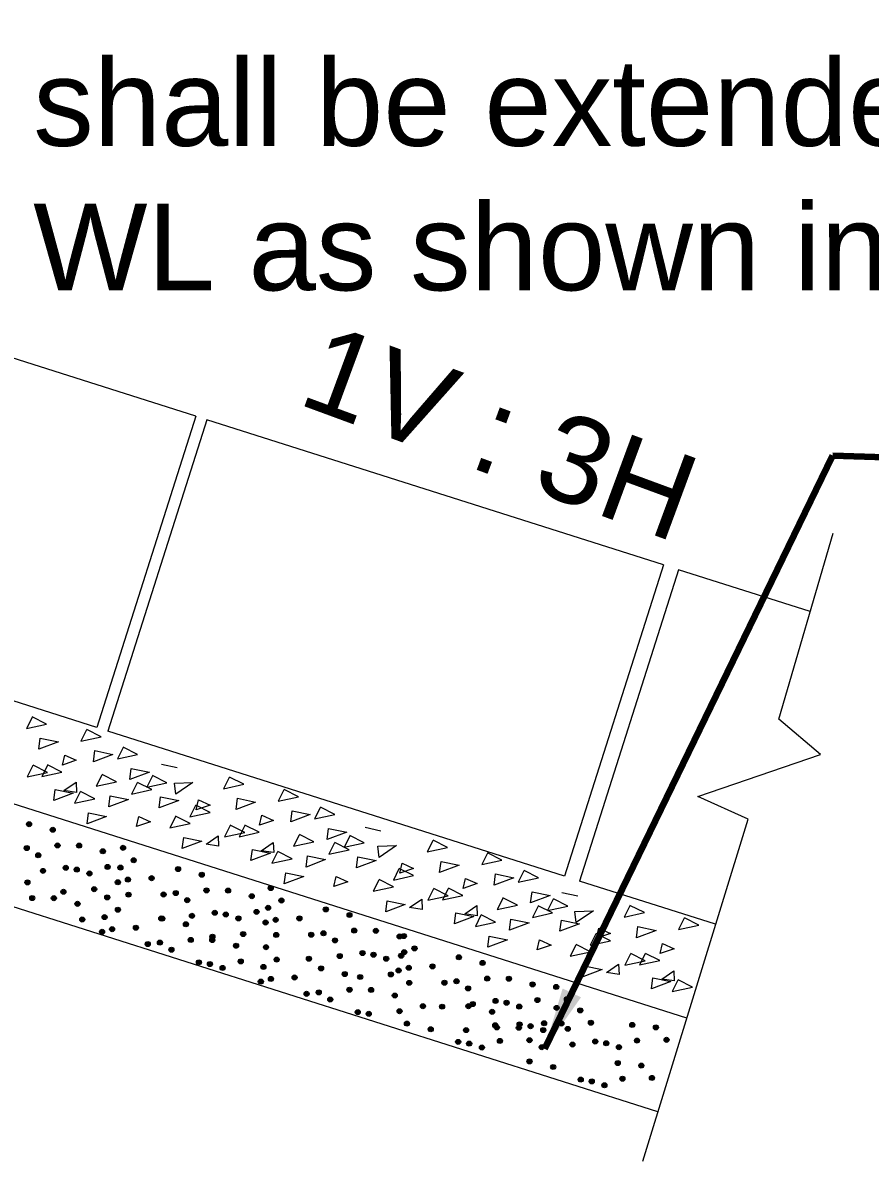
# Model space of a CAD drawing. Header units: inches. Extents: x 15 to 141071, y -30183 to 14738.
# Drawn here: x 73493.4 to 73502.96, y -30116.54 to -30103.7 of the extents above; entities that cross this region are included whole.
import ezdxf

# ---------------------------------------------------------------- set-up
doc = ezdxf.new("R2010")
doc.units = ezdxf.units.IN
doc.header["$MEASUREMENT"] = 0
doc.layers.add('LINE', color=7, linetype='Continuous')
doc.styles.get("Standard").update_dxf_attribs({"font": 'arial.ttf'})
doc.dimstyles.get("Standard").update_dxf_attribs({"dimtxt": 0.18, "dimasz": 0.18, "dimexe": 0.18, "dimexo": 0.0625, "dimgap": 0.09, "dimtad": 0, "dimtih": 1, "dimtoh": 1, "dimdec": 4, "dimzin": 0, "dimdsep": 46, "dimtxsty": 'Standard', "dimcen": 0.09, "dimadec": 0, "dimazin": 0, "dimtfac": 1, "dimtdec": 4, "dimtofl": 0, "dimtmove": 0, "dimatfit": 3, "dimfxl": 1, "dimtolj": 1, "dimtzin": 0, "dimarcsym": 0})

msp = doc.modelspace()

# ---------------------------------------------------------------- hatches: boundary and pattern name
at = {"layer": 'LINE', "lineweight": 20, "ltscale": 0.5}
for points in [[(73493.501, -30112.746816, -1), (73493.447401, -30112.727668, -1)], [(73493.768041, -30112.810611, -1), (73493.714442, -30112.791463, -1)], [(73493.474497, -30113.017095, -1), (73493.420897, -30112.997947, -1)], [(73493.821489, -30112.987195, -1), (73493.76789, -30112.968047, -1)], [(73494.065229, -30112.988984, -1), (73494.01163, -30112.969836, -1)], [(73494.561524, -30113.002219, -1), (73494.504757, -30113.006344, -1)], [(73493.604608, -30113.09732, -1), (73493.551009, -30113.078172, -1)], [(73494.33227, -30113.052779, -1), (73494.278671, -30113.033631, -1)], [(73493.658056, -30113.273904, -1), (73493.604457, -30113.254756, -1)], [(73493.914659, -30113.239689, -1), (73493.861059, -30113.220541, -1)], [(73494.038726, -30113.259264, -1), (73493.985127, -30113.240116, -1)], [(73494.385718, -30113.229363, -1), (73494.332119, -30113.210215, -1)], [(73494.531783, -30113.225004, -1), (73494.475016, -30113.229129, -1)], [(73494.681724, -30113.142185, -1), (73494.624957, -30113.14631, -1)], [(73495.180549, -30113.253813, -1), (73495.12695, -30113.234665, -1)], [(73493.482896, -30113.403447, -1), (73493.429297, -30113.384298, -1)], [(73494.1817, -30113.303484, -1), (73494.1281, -30113.284336, -1)], [(73494.503145, -30113.390691, -1), (73494.446378, -30113.394816, -1)], [(73494.616833, -30113.360675, -1), (73494.560065, -30113.3648, -1)], [(73494.884478, -30113.344658, -1), (73494.827711, -30113.348783, -1)], [(73495.44759, -30113.317608, -1), (73495.393991, -30113.29846, -1)], [(73493.888155, -30113.509969, -1), (73493.834556, -30113.490821, -1)], [(73494.235148, -30113.480068, -1), (73494.181548, -30113.46092, -1)], [(73495.154046, -30113.524093, -1), (73495.100446, -30113.504944, -1)], [(73495.501038, -30113.494192, -1), (73495.447439, -30113.475044, -1)], [(73495.744778, -30113.495982, -1), (73495.691179, -30113.476834, -1)], [(73496.227113, -30113.45628, -1), (73496.170346, -30113.460405, -1)], [(73493.536344, -30113.58003, -1), (73493.482745, -30113.560882, -1)], [(73493.780084, -30113.58182, -1), (73493.726485, -30113.562672, -1)], [(73494.047125, -30113.645615, -1), (73493.993526, -30113.626467, -1)], [(73494.383504, -30113.561134, -1), (73494.326737, -30113.565259, -1)], [(73494.623345, -30113.530657, -1), (73494.566578, -30113.534782, -1)], [(73495.017116, -30113.540523, -1), (73494.963517, -30113.521375, -1)], [(73495.284157, -30113.604318, -1), (73495.230558, -30113.585169, -1)], [(73496.011819, -30113.559777, -1), (73495.95822, -30113.540629, -1)], [(73496.347313, -30113.596246, -1), (73496.290546, -30113.600371, -1)], [(73494.503704, -30113.7011, -1), (73494.446937, -30113.705225, -1)], [(73495.337605, -30113.780902, -1), (73495.284006, -30113.761753, -1)], [(73495.594208, -30113.746687, -1), (73495.540608, -30113.727539, -1)], [(73495.718275, -30113.766261, -1), (73495.664675, -30113.747113, -1)], [(73496.065267, -30113.736361, -1), (73496.011668, -30113.717212, -1)], [(73496.197372, -30113.679065, -1), (73496.140605, -30113.683191, -1)], [(73496.846138, -30113.707875, -1), (73496.792539, -30113.688726, -1)], [(73497.113179, -30113.77167, -1), (73497.05958, -30113.752521, -1)], [(73494.100573, -30113.822199, -1), (73494.046974, -30113.803051, -1)], [(73494.353763, -30113.783919, -1), (73494.296995, -30113.788044, -1)], [(73494.706458, -30113.903573, -1), (73494.649691, -30113.907698, -1)], [(73494.990612, -30113.810802, -1), (73494.937013, -30113.791654, -1)], [(73495.002529, -30113.812728, -1), (73494.94893, -30113.79358, -1)], [(73495.26957, -30113.876523, -1), (73495.215971, -30113.857375, -1)], [(73495.861249, -30113.810482, -1), (73495.807649, -30113.791333, -1)], [(73496.168734, -30113.844752, -1), (73496.111967, -30113.848878, -1)], [(73496.282422, -30113.814736, -1), (73496.225654, -30113.818861, -1)], [(73496.550067, -30113.798719, -1), (73496.4933, -30113.802845, -1)], [(73494.325125, -30113.949606, -1), (73494.268357, -30113.953731, -1)], [(73494.438813, -30113.91959, -1), (73494.382045, -30113.923715, -1)], [(73495.567704, -30114.016966, -1), (73495.514105, -30113.997818, -1)], [(73495.914697, -30113.987066, -1), (73495.861097, -30113.967917, -1)], [(73496.288934, -30113.984719, -1), (73496.232166, -30113.988844, -1)], [(73496.682705, -30113.994584, -1), (73496.629106, -30113.975436, -1)], [(73496.819635, -30113.978154, -1), (73496.766035, -30113.959006, -1)], [(73497.166627, -30113.948253, -1), (73497.113028, -30113.929105, -1)], [(73497.410367, -30113.950043, -1), (73497.356768, -30113.930895, -1)], [(73497.677408, -30114.013838, -1), (73497.623809, -30113.99469, -1)], [(73497.72702, -30113.997121, -1), (73497.670253, -30114.001247, -1)], [(73494.839096, -30114.099438, -1), (73494.785496, -30114.08029, -1)], [(73494.976025, -30114.083008, -1), (73494.922426, -30114.06386, -1)], [(73495.106137, -30114.163233, -1), (73495.052537, -30114.144085, -1)], [(73495.323018, -30114.053107, -1), (73495.269419, -30114.033959, -1)], [(73495.566758, -30114.054897, -1), (73495.513159, -30114.035749, -1)], [(73495.833799, -30114.118692, -1), (73495.7802, -30114.099544, -1)], [(73496.17346, -30114.12269, -1), (73496.116692, -30114.126816, -1)], [(73496.949746, -30114.058379, -1), (73496.896147, -30114.039231, -1)], [(73497.84722, -30114.137088, -1), (73497.790453, -30114.141213, -1)], [(73495.887247, -30114.295276, -1), (73495.833648, -30114.276128, -1)], [(73496.29366, -30114.262657, -1), (73496.236892, -30114.266782, -1)], [(73496.656201, -30114.264863, -1), (73496.602602, -30114.245715, -1)], [(73497.003194, -30114.234963, -1), (73496.949595, -30114.215815, -1)], [(73497.259796, -30114.200748, -1), (73497.206197, -30114.1816, -1)], [(73497.383864, -30114.220322, -1), (73497.330264, -30114.201174, -1)], [(73497.526838, -30114.264543, -1), (73497.473238, -30114.245395, -1)], [(73497.697279, -30114.219907, -1), (73497.640511, -30114.224032, -1)], [(73497.730856, -30114.190422, -1), (73497.677257, -30114.171274, -1)], [(73498.346045, -30114.248716, -1), (73498.292446, -30114.229568, -1)], [(73495.416187, -30114.305602, -1), (73495.362588, -30114.286454, -1)], [(73495.540255, -30114.325176, -1), (73495.486655, -30114.306028, -1)], [(73495.683228, -30114.369397, -1), (73495.629629, -30114.350249, -1)], [(73496.143718, -30114.345476, -1), (73496.086951, -30114.349601, -1)], [(73496.792485, -30114.374285, -1), (73496.738885, -30114.355137, -1)], [(73497.668641, -30114.385594, -1), (73497.611873, -30114.389719, -1)], [(73497.782329, -30114.355578, -1), (73497.725561, -30114.359703, -1)], [(73498.049974, -30114.339561, -1), (73497.993207, -30114.343686, -1)], [(73498.613086, -30114.312511, -1), (73498.559487, -30114.293363, -1)], [(73496.11508, -30114.511163, -1), (73496.058313, -30114.515288, -1)], [(73496.228768, -30114.481147, -1), (73496.172001, -30114.485272, -1)], [(73496.496413, -30114.46513, -1), (73496.439646, -30114.469255, -1)], [(73497.059526, -30114.43808, -1), (73497.005926, -30114.418932, -1)], [(73497.233293, -30114.471027, -1), (73497.179694, -30114.451879, -1)], [(73497.580286, -30114.441127, -1), (73497.526686, -30114.421979, -1)], [(73497.788841, -30114.52556, -1), (73497.732073, -30114.529685, -1)], [(73498.182612, -30114.535426, -1), (73498.129012, -30114.516277, -1)], [(73498.319541, -30114.518995, -1), (73498.265942, -30114.499847, -1)], [(73498.666534, -30114.489095, -1), (73498.612935, -30114.469947, -1)], [(73498.910274, -30114.490885, -1), (73498.856675, -30114.471737, -1)], [(73499.177315, -30114.55468, -1), (73499.123716, -30114.535532, -1)], [(73496.629051, -30114.660995, -1), (73496.575452, -30114.641847, -1)], [(73496.765981, -30114.644565, -1), (73496.712382, -30114.625416, -1)], [(73497.112974, -30114.614664, -1), (73497.059374, -30114.595516, -1)], [(73497.356714, -30114.616454, -1), (73497.303114, -30114.597306, -1)], [(73497.623755, -30114.680249, -1), (73497.570155, -30114.661101, -1)], [(73498.449653, -30114.599221, -1), (73498.396053, -30114.580072, -1)], [(73499.445005, -30114.571173, -1), (73499.388238, -30114.575298, -1)], [(73496.896092, -30114.72479, -1), (73496.842493, -30114.705641, -1)], [(73497.942369, -30114.788397, -1), (73497.885602, -30114.792522, -1)], [(73498.156108, -30114.805705, -1), (73498.102509, -30114.786557, -1)], [(73498.453683, -30114.799994, -1), (73498.400084, -30114.780846, -1)], [(73498.503101, -30114.775804, -1), (73498.449501, -30114.756656, -1)], [(73498.759703, -30114.74159, -1), (73498.706104, -30114.722441, -1)], [(73498.883771, -30114.761164, -1), (73498.830171, -30114.742016, -1)], [(73499.026744, -30114.805385, -1), (73498.973145, -30114.786236, -1)], [(73499.230763, -30114.731264, -1), (73499.177164, -30114.712115, -1)], [(73499.565205, -30114.711139, -1), (73499.508438, -30114.715264, -1)], [(73497.206143, -30114.867159, -1), (73497.152544, -30114.84801, -1)], [(73497.33021, -30114.886733, -1), (73497.276611, -30114.867585, -1)], [(73497.677203, -30114.856833, -1), (73497.623603, -30114.837684, -1)], [(73498.720724, -30114.863789, -1), (73498.667125, -30114.844641, -1)], [(73499.448387, -30114.819248, -1), (73499.394788, -30114.8001, -1)], [(73499.716077, -30114.835741, -1), (73499.65931, -30114.839866, -1)], [(73497.761225, -30114.996521, -1), (73497.707625, -30114.977372, -1)], [(73498.028266, -30115.060316, -1), (73497.974666, -30115.041167, -1)], [(73498.42718, -30115.070273, -1), (73498.373581, -30115.051125, -1)], [(73498.755928, -30115.015775, -1), (73498.702329, -30114.996627, -1)], [(73498.774172, -30115.040373, -1), (73498.720573, -30115.021225, -1)], [(73499.023618, -30115.032268, -1), (73498.966851, -30115.036393, -1)], [(73499.030775, -30115.006158, -1), (73498.977176, -30114.98701, -1)], [(73499.154842, -30115.025733, -1), (73499.101243, -30115.006584, -1)], [(73499.297816, -30115.069953, -1), (73499.244217, -30115.050805, -1)], [(73499.306002, -30114.992436, -1), (73499.252403, -30114.973288, -1)], [(73499.501835, -30114.995832, -1), (73499.448236, -30114.976684, -1)], [(73499.573043, -30115.056231, -1), (73499.519444, -30115.037083, -1)], [(73499.836277, -30114.975707, -1), (73499.77951, -30114.979832, -1)], [(73500.300706, -30115.01169, -1), (73500.247107, -30114.992542, -1)], [(73500.568396, -30115.028183, -1), (73500.511629, -30115.032308, -1)], [(73498.809376, -30115.192359, -1), (73498.755777, -30115.17321, -1)], [(73499.143818, -30115.172234, -1), (73499.087051, -30115.176359, -1)], [(73499.883094, -30115.1986, -1), (73499.829495, -30115.179452, -1)], [(73500.354154, -30115.188274, -1), (73500.300555, -30115.169126, -1)], [(73500.688596, -30115.168149, -1), (73500.631828, -30115.172275, -1)], [(73498.338316, -30115.202685, -1), (73498.284717, -30115.183536, -1)], [(73498.462383, -30115.222259, -1), (73498.408784, -30115.203111, -1)], [(73498.605357, -30115.26648, -1), (73498.551758, -30115.247331, -1)], [(73499.279499, -30115.262716, -1), (73499.225899, -30115.243567, -1)], [(73499.626491, -30115.232815, -1), (73499.572892, -30115.213667, -1)], [(73500.007161, -30115.218175, -1), (73499.953562, -30115.199027, -1)], [(73500.150135, -30115.262395, -1), (73500.096536, -30115.243247, -1)], [(73499.142126, -30115.422488, -1), (73499.088526, -30115.40334, -1)], [(73500.136829, -30115.441742, -1), (73500.08323, -30115.422594, -1)], [(73499.409167, -30115.486283, -1), (73499.355567, -30115.467135, -1)], [(73500.404519, -30115.458235, -1), (73500.347752, -30115.46236, -1)], [(73499.719217, -30115.628652, -1), (73499.665618, -30115.609504, -1)], [(73499.843285, -30115.648227, -1), (73499.789685, -30115.629078, -1)], [(73499.986258, -30115.692447, -1), (73499.932659, -30115.673299, -1)], [(73500.190277, -30115.618326, -1), (73500.136678, -30115.599178, -1)], [(73500.524719, -30115.598201, -1), (73500.467952, -30115.602326, -1)]]:
    msp.add_hatch(color=7, dxfattribs=at).paths.add_polyline_path(points)

# ---------------------------------------------------------------- linework, layer by layer
at = {"layer": 'LINE', "color": 7, "lineweight": 20, "ltscale": 0.5}
for p, q in [((73495.354165, -30108.136073), (73490.119135, -30106.470884)), ((73495.354165, -30108.136073), (73494.237105, -30111.647893)), ((73495.478656, -30108.175672), (73494.361596, -30111.687492)), ((73500.625771, -30109.812896), (73495.478656, -30108.175672)), ((73500.625771, -30109.812896), (73499.508711, -30113.324716)), ((73500.795086, -30109.866753), (73499.678026, -30113.378573)), ((73502.28038, -30110.339204), (73500.795086, -30109.866753)), ((73494.237105, -30111.647893), (73489.002075, -30109.982704)), ((73500.888827, -30114.924707), (73485.605679, -30110.063354)), ((73500.563597, -30115.982252), (73485.280449, -30111.120899)), ((73493.507512, -30111.533145), (73493.443833, -30111.65975)), ((73493.672049, -30111.609915), (73493.509916, -30111.528366)), ((73493.443833, -30111.65975), (73493.672049, -30111.609915)), ((73494.122581, -30111.673978), (73494.058902, -30111.800583)), ((73494.287118, -30111.750748), (73494.124985, -30111.669199)), ((73499.508711, -30113.324716), (73494.361596, -30111.687492)), ((73493.584429, -30111.893215), (73493.600473, -30111.76738)), ((73493.804731, -30111.810166), (73493.584429, -30111.893215)), ((73493.600473, -30111.76738), (73493.804731, -30111.810166)), ((73494.058902, -30111.800583), (73494.287118, -30111.750748)), ((73494.199498, -30112.034048), (73494.215542, -30111.908213)), ((73494.4198, -30111.950999), (73494.199498, -30112.034048)), ((73494.215542, -30111.908213), (73494.4198, -30111.950999)), ((73494.533466, -30111.874511), (73494.469787, -30112.001116)), ((73494.469787, -30112.001116), (73494.698003, -30111.951281)), ((73494.698003, -30111.951281), (73494.53587, -30111.869732)), ((73493.516307, -30112.07665), (73493.452628, -30112.203255)), ((73493.680844, -30112.15342), (73493.518711, -30112.071871)), ((73493.680855, -30112.074399), (73493.617175, -30112.201004)), ((73493.845392, -30112.15117), (73493.683258, -30112.06962)), ((73493.849754, -30112.070684), (73493.876013, -30111.95816)), ((73494.006454, -30112.016937), (73493.849754, -30112.070684)), ((73493.876013, -30111.95816), (73494.006454, -30112.016937)), ((73495.144304, -30112.103502), (73494.967362, -30112.063139)), ((73493.452628, -30112.203255), (73493.680844, -30112.15342)), ((73493.617175, -30112.201004), (73493.845392, -30112.15117)), ((73494.29602, -30112.183171), (73494.232341, -30112.309776)), ((73494.460557, -30112.259941), (73494.298424, -30112.178392)), ((73494.610383, -30112.234581), (73494.626427, -30112.108746)), ((73494.830685, -30112.151532), (73494.610383, -30112.234581)), ((73494.626427, -30112.108746), (73494.830685, -30112.151532)), ((73494.864514, -30112.194126), (73494.800834, -30112.320731)), ((73495.029051, -30112.270896), (73494.866917, -30112.189347)), ((73495.895821, -30112.287452), (73495.733687, -30112.205903)), ((73493.867382, -30112.35924), (73494.003868, -30112.265349)), ((73494.003868, -30112.265349), (73494.008822, -30112.380791)), ((73494.232341, -30112.309776), (73494.460557, -30112.259941)), ((73494.693954, -30112.271351), (73494.630275, -30112.397956)), ((73494.858491, -30112.348122), (73494.696358, -30112.266572)), ((73494.800834, -30112.320731), (73495.029051, -30112.270896)), ((73495.112506, -30112.273524), (73495.321067, -30112.266166)), ((73495.127053, -30112.39954), (73495.112506, -30112.273524)), ((73495.321067, -30112.266166), (73495.127053, -30112.39954)), ((73495.731284, -30112.210682), (73495.667605, -30112.337287)), ((73495.667605, -30112.337287), (73495.895821, -30112.287452)), ((73493.751535, -30112.470977), (73493.767579, -30112.345143)), ((73493.971837, -30112.387929), (73493.751535, -30112.470977)), ((73493.767579, -30112.345143), (73493.971837, -30112.387929)), ((73494.008822, -30112.380791), (73493.867382, -30112.35924)), ((73494.050689, -30112.373841), (73493.98701, -30112.500446)), ((73493.98701, -30112.500446), (73494.215227, -30112.450611)), ((73494.215227, -30112.450611), (73494.053093, -30112.369062)), ((73494.372937, -30112.543241), (73494.388981, -30112.417406)), ((73494.593239, -30112.460192), (73494.372937, -30112.543241)), ((73494.388981, -30112.417406), (73494.593239, -30112.460192)), ((73494.630275, -30112.397956), (73494.858491, -30112.348122)), ((73494.941431, -30112.554196), (73494.957475, -30112.428361)), ((73494.957475, -30112.428361), (73495.161733, -30112.471147)), ((73495.358355, -30112.576875), (73495.384614, -30112.464351)), ((73495.384614, -30112.464351), (73495.515056, -30112.523128)), ((73495.808201, -30112.570752), (73495.824245, -30112.444917)), ((73495.824245, -30112.444917), (73496.028503, -30112.487703)), ((73496.346353, -30112.351515), (73496.282674, -30112.47812)), ((73496.282674, -30112.47812), (73496.51089, -30112.428285)), ((73496.51089, -30112.428285), (73496.348756, -30112.346736)), ((73495.161733, -30112.471147), (73494.941431, -30112.554196)), ((73495.350151, -30112.527651), (73495.286472, -30112.654256)), ((73495.514688, -30112.604421), (73495.352555, -30112.522872)), ((73495.515056, -30112.523128), (73495.358355, -30112.576875)), ((73496.028503, -30112.487703), (73495.808201, -30112.570752)), ((73496.42327, -30112.711585), (73496.439314, -30112.58575)), ((73496.439314, -30112.58575), (73496.643572, -30112.628536)), ((73496.757238, -30112.552048), (73496.693559, -30112.678653)), ((73496.921775, -30112.628818), (73496.759642, -30112.547269)), ((73494.127607, -30112.733911), (73494.143651, -30112.608076)), ((73494.347909, -30112.650862), (73494.127607, -30112.733911)), ((73494.143651, -30112.608076), (73494.347909, -30112.650862)), ((73494.685433, -30112.764285), (73494.711692, -30112.651761)), ((73494.842134, -30112.710538), (73494.685433, -30112.764285)), ((73494.711692, -30112.651761), (73494.842134, -30112.710538)), ((73495.124007, -30112.653741), (73495.060328, -30112.780346)), ((73495.288545, -30112.730512), (73495.126411, -30112.648962)), ((73495.286472, -30112.654256), (73495.514688, -30112.604421)), ((73496.073526, -30112.748221), (73496.099785, -30112.635697)), ((73496.230226, -30112.694474), (73496.073526, -30112.748221)), ((73496.099785, -30112.635697), (73496.230226, -30112.694474)), ((73496.643572, -30112.628536), (73496.42327, -30112.711585)), ((73496.693559, -30112.678653), (73496.921775, -30112.628818)), ((73495.060328, -30112.780346), (73495.288545, -30112.730512)), ((73495.740079, -30112.754187), (73495.6764, -30112.880792)), ((73495.6764, -30112.880792), (73495.904616, -30112.830957)), ((73495.904616, -30112.830957), (73495.742482, -30112.749408)), ((73495.904626, -30112.751937), (73495.840947, -30112.878541)), ((73495.840947, -30112.878541), (73496.069164, -30112.828707)), ((73496.069164, -30112.828707), (73495.90703, -30112.747158)), ((73496.834155, -30112.912118), (73496.850199, -30112.786283)), ((73497.054457, -30112.829069), (73496.834155, -30112.912118)), ((73496.850199, -30112.786283), (73497.054457, -30112.829069)), ((73497.438397, -30112.817175), (73497.261455, -30112.776811)), ((73495.200925, -30113.013811), (73495.216968, -30112.887977)), ((73495.421227, -30112.930763), (73495.200925, -30113.013811)), ((73495.216968, -30112.887977), (73495.421227, -30112.930763)), ((73495.469752, -30112.964513), (73495.606237, -30112.870623)), ((73495.611192, -30112.986064), (73495.469752, -30112.964513)), ((73495.606237, -30112.870623), (73495.611192, -30112.986064)), ((73496.091154, -30113.036777), (73496.22764, -30112.942886)), ((73496.22764, -30112.942886), (73496.232594, -30113.058328)), ((73496.519792, -30112.860708), (73496.456113, -30112.987313)), ((73496.456113, -30112.987313), (73496.684329, -30112.937479)), ((73496.684329, -30112.937479), (73496.522195, -30112.855929)), ((73496.917726, -30112.948889), (73496.854047, -30113.075494)), ((73497.082263, -30113.025659), (73496.92013, -30112.94411)), ((73497.088285, -30112.871663), (73497.024606, -30112.998268)), ((73497.024606, -30112.998268), (73497.252823, -30112.948434)), ((73497.252823, -30112.948434), (73497.090689, -30112.866884)), ((73497.406599, -30112.987196), (73497.615161, -30112.979839)), ((73497.615161, -30112.979839), (73497.421147, -30113.113213)), ((73498.025377, -30112.924355), (73497.961698, -30113.05096)), ((73498.189914, -30113.001125), (73498.027781, -30112.919576)), ((73495.975307, -30113.148515), (73495.991351, -30113.02268)), ((73496.195609, -30113.065466), (73495.975307, -30113.148515)), ((73495.991351, -30113.02268), (73496.195609, -30113.065466)), ((73496.232594, -30113.058328), (73496.091154, -30113.036777)), ((73496.274461, -30113.051378), (73496.210782, -30113.177983)), ((73496.438999, -30113.128148), (73496.276865, -30113.046599)), ((73496.596709, -30113.220778), (73496.612753, -30113.094944)), ((73496.612753, -30113.094944), (73496.817011, -30113.13773)), ((73496.854047, -30113.075494), (73497.082263, -30113.025659)), ((73497.165203, -30113.231733), (73497.181247, -30113.105899)), ((73497.181247, -30113.105899), (73497.385505, -30113.148685)), ((73497.421147, -30113.113213), (73497.406599, -30112.987196)), ((73497.961698, -30113.05096), (73498.189914, -30113.001125)), ((73498.640446, -30113.065188), (73498.576767, -30113.191793)), ((73498.804983, -30113.141958), (73498.64285, -30113.060409)), ((73496.210782, -30113.177983), (73496.438999, -30113.128148)), ((73496.817011, -30113.13773), (73496.596709, -30113.220778)), ((73497.385505, -30113.148685), (73497.165203, -30113.231733)), ((73497.808782, -30113.318094), (73497.646648, -30113.236545)), ((73497.652448, -30113.290548), (73497.678708, -30113.178024)), ((73497.809149, -30113.236801), (73497.652448, -30113.290548)), ((73497.678708, -30113.178024), (73497.809149, -30113.236801)), ((73498.102295, -30113.284425), (73498.118338, -30113.15859)), ((73498.322596, -30113.201376), (73498.102295, -30113.284425)), ((73498.118338, -30113.15859), (73498.322596, -30113.201376)), ((73498.576767, -30113.191793), (73498.804983, -30113.141958)), ((73496.351379, -30113.411448), (73496.367422, -30113.285613)), ((73496.571681, -30113.328399), (73496.351379, -30113.411448)), ((73496.367422, -30113.285613), (73496.571681, -30113.328399)), ((73496.909205, -30113.441823), (73496.935464, -30113.329298)), ((73496.935464, -30113.329298), (73497.065906, -30113.388076)), ((73497.582638, -30113.444184), (73497.420504, -30113.362635)), ((73497.644244, -30113.241324), (73497.580565, -30113.367929)), ((73497.580565, -30113.367929), (73497.808782, -30113.318094)), ((73498.367619, -30113.461894), (73498.393878, -30113.34937)), ((73498.393878, -30113.34937), (73498.524319, -30113.408147)), ((73498.717364, -30113.425258), (73498.733407, -30113.299423)), ((73498.937666, -30113.342209), (73498.717364, -30113.425258)), ((73498.733407, -30113.299423), (73498.937666, -30113.342209)), ((73499.051331, -30113.265721), (73498.987652, -30113.392326)), ((73498.987652, -30113.392326), (73499.215868, -30113.342491)), ((73499.215868, -30113.342491), (73499.053735, -30113.260942)), ((73497.065906, -30113.388076), (73496.909205, -30113.441823)), ((73497.4181, -30113.367414), (73497.354421, -30113.494019)), ((73497.354421, -30113.494019), (73497.582638, -30113.444184)), ((73498.034172, -30113.46786), (73497.970493, -30113.594464)), ((73498.198709, -30113.54463), (73498.036576, -30113.463081)), ((73498.19872, -30113.465609), (73498.135041, -30113.592214)), ((73498.363257, -30113.54238), (73498.201123, -30113.46083)), ((73498.524319, -30113.408147), (73498.367619, -30113.461894)), ((73501.214058, -30113.867163), (73499.678026, -30113.378573)), ((73497.495018, -30113.727484), (73497.511062, -30113.601649)), ((73497.511062, -30113.601649), (73497.71532, -30113.644435)), ((73497.763845, -30113.678186), (73497.900331, -30113.584295)), ((73497.900331, -30113.584295), (73497.905285, -30113.699737)), ((73497.970493, -30113.594464), (73498.198709, -30113.54463)), ((73498.135041, -30113.592214), (73498.363257, -30113.54238)), ((73498.813885, -30113.574381), (73498.750206, -30113.700986)), ((73498.978422, -30113.651151), (73498.816289, -30113.569602)), ((73499.128249, -30113.625791), (73499.144292, -30113.499956)), ((73499.348551, -30113.542742), (73499.128249, -30113.625791)), ((73499.144292, -30113.499956), (73499.348551, -30113.542742)), ((73499.382379, -30113.585336), (73499.3187, -30113.711941)), ((73499.546916, -30113.662106), (73499.384782, -30113.580557)), ((73499.658541, -30113.550902), (73499.481599, -30113.510539)), ((73497.71532, -30113.644435), (73497.495018, -30113.727484)), ((73497.905285, -30113.699737), (73497.763845, -30113.678186)), ((73498.2694, -30113.862187), (73498.285444, -30113.736353)), ((73498.285444, -30113.736353), (73498.489702, -30113.779139)), ((73498.385247, -30113.75045), (73498.521733, -30113.656559)), ((73498.526687, -30113.772001), (73498.385247, -30113.75045)), ((73498.521733, -30113.656559), (73498.526687, -30113.772001)), ((73498.750206, -30113.700986), (73498.978422, -30113.651151)), ((73499.211819, -30113.662561), (73499.14814, -30113.789166)), ((73499.14814, -30113.789166), (73499.376357, -30113.739332)), ((73499.376357, -30113.739332), (73499.214223, -30113.657782)), ((73499.3187, -30113.711941), (73499.546916, -30113.662106)), ((73499.626743, -30113.720923), (73499.835304, -30113.713566)), ((73499.64129, -30113.84694), (73499.626743, -30113.720923)), ((73499.835304, -30113.713566), (73499.64129, -30113.84694)), ((73500.245521, -30113.658082), (73500.181842, -30113.784687)), ((73500.181842, -30113.784687), (73500.410058, -30113.734852)), ((73500.410058, -30113.734852), (73500.247924, -30113.653303)), ((73498.489702, -30113.779139), (73498.2694, -30113.862187)), ((73498.568554, -30113.765051), (73498.504875, -30113.891656)), ((73498.504875, -30113.891656), (73498.733092, -30113.841821)), ((73498.733092, -30113.841821), (73498.570958, -30113.760272)), ((73498.890802, -30113.934451), (73498.906846, -30113.808616)), ((73499.111104, -30113.851402), (73498.890802, -30113.934451)), ((73498.906846, -30113.808616), (73499.111104, -30113.851402)), ((73499.459296, -30113.945406), (73499.47534, -30113.819571)), ((73499.679598, -30113.862357), (73499.459296, -30113.945406)), ((73499.47534, -30113.819571), (73499.679598, -30113.862357)), ((73500.86059, -30113.798915), (73500.796911, -30113.92552)), ((73500.796911, -30113.92552), (73501.025127, -30113.875685)), ((73501.025127, -30113.875685), (73500.862993, -30113.794136)), ((73498.645472, -30114.125121), (73498.661516, -30113.999286)), ((73498.661516, -30113.999286), (73498.865774, -30114.042072)), ((73499.864388, -30113.975051), (73499.800709, -30114.101656)), ((73500.028925, -30114.051821), (73499.866792, -30113.970272)), ((73499.872592, -30114.024275), (73499.898851, -30113.911751)), ((73500.029293, -30113.970528), (73499.872592, -30114.024275)), ((73499.898851, -30113.911751), (73500.029293, -30113.970528)), ((73500.322438, -30114.018152), (73500.338482, -30113.892317)), ((73500.54274, -30113.935103), (73500.322438, -30114.018152)), ((73500.338482, -30113.892317), (73500.54274, -30113.935103)), ((73498.865774, -30114.042072), (73498.645472, -30114.125121)), ((73499.203298, -30114.155495), (73499.229557, -30114.042971)), ((73499.359999, -30114.101748), (73499.203298, -30114.155495)), ((73499.229557, -30114.042971), (73499.359999, -30114.101748)), ((73499.638244, -30114.101141), (73499.574565, -30114.227746)), ((73499.802782, -30114.177911), (73499.640648, -30114.096362)), ((73499.800709, -30114.101656), (73500.028925, -30114.051821)), ((73500.587763, -30114.195621), (73500.614022, -30114.083097)), ((73500.614022, -30114.083097), (73500.744463, -30114.141874)), ((73499.574565, -30114.227746), (73499.802782, -30114.177911)), ((73500.254316, -30114.201587), (73500.190637, -30114.328192)), ((73500.418853, -30114.278357), (73500.256719, -30114.196808)), ((73500.418863, -30114.199336), (73500.355184, -30114.325941)), ((73500.583401, -30114.276107), (73500.421267, -30114.194557)), ((73500.744463, -30114.141874), (73500.587763, -30114.195621)), ((73499.715162, -30114.461211), (73499.731205, -30114.335376)), ((73499.935464, -30114.378162), (73499.715162, -30114.461211)), ((73499.731205, -30114.335376), (73499.935464, -30114.378162)), ((73499.983989, -30114.411913), (73500.120474, -30114.318023)), ((73500.120474, -30114.318023), (73500.125429, -30114.433464)), ((73500.190637, -30114.328192), (73500.418853, -30114.278357)), ((73500.355184, -30114.325941), (73500.583401, -30114.276107)), ((73500.605391, -30114.484177), (73500.741877, -30114.390286)), ((73500.741877, -30114.390286), (73500.746831, -30114.505728)), ((73500.125429, -30114.433464), (73499.983989, -30114.411913)), ((73500.489544, -30114.595915), (73500.505588, -30114.47008)), ((73500.709846, -30114.512866), (73500.489544, -30114.595915)), ((73500.505588, -30114.47008), (73500.709846, -30114.512866)), ((73500.746831, -30114.505728), (73500.605391, -30114.484177)), ((73500.788698, -30114.498778), (73500.725019, -30114.625383)), ((73500.953236, -30114.575548), (73500.791102, -30114.493999)), ((73500.725019, -30114.625383), (73500.953236, -30114.575548))]:
    msp.add_line(p, q, dxfattribs=at)
msp.add_lwpolyline([(73500.392206, -30116.539559), (73501.578814, -30112.681091), (73501.012757, -30112.424054), (73502.396729, -30111.950541), (73501.925637, -30111.553334), (73502.538951, -30109.454229)], dxfattribs=at)
for centre in [(73493.474201, -30112.737242), (73493.741242, -30112.801037), (73493.447697, -30113.007521), (73493.79469, -30112.977621), (73494.03843, -30112.97941), (73494.533141, -30113.004281), (73493.577808, -30113.087746), (73494.305471, -30113.043205), (73493.631256, -30113.26433), (73493.887859, -30113.230115), (73494.011926, -30113.24969), (73494.358919, -30113.219789), (73494.503399, -30113.227067), (73494.653341, -30113.144247), (73495.15375, -30113.244239), (73493.456097, -30113.393873), (73494.1549, -30113.29391), (73494.474761, -30113.392754), (73494.588449, -30113.362737), (73494.856094, -30113.346721), (73495.420791, -30113.308034), (73493.861355, -30113.500395), (73494.208348, -30113.470494), (73495.127246, -30113.514518), (73495.474239, -30113.484618), (73495.717979, -30113.486408), (73496.19873, -30113.458342), (73493.509545, -30113.570456), (73493.753285, -30113.572246), (73494.020326, -30113.636041), (73494.355121, -30113.563196), (73494.594961, -30113.53272), (73494.990316, -30113.530949), (73495.257357, -30113.594744), (73495.98502, -30113.550203), (73496.31893, -30113.598309), (73494.47532, -30113.703162), (73495.310805, -30113.771327), (73495.567408, -30113.737113), (73495.691475, -30113.756687), (73496.038468, -30113.726787), (73496.168988, -30113.681128), (73496.819338, -30113.6983), (73497.08638, -30113.762095), (73494.073774, -30113.812625), (73494.325379, -30113.785982), (73494.678074, -30113.905636), (73494.963813, -30113.801228), (73494.975729, -30113.803154), (73495.24277, -30113.866949), (73495.834449, -30113.800908), (73496.14035, -30113.846815), (73496.254038, -30113.816799), (73496.521683, -30113.800782), (73494.296741, -30113.951669), (73494.410429, -30113.921652), (73495.540904, -30114.007392), (73495.887897, -30113.977491), (73496.26055, -30113.986781), (73496.655905, -30113.98501), (73496.792835, -30113.96858), (73497.139828, -30113.938679), (73497.383568, -30113.940469), (73497.650609, -30114.004264), (73497.698637, -30113.999184), (73494.812296, -30114.089864), (73494.949226, -30114.073434), (73495.079337, -30114.153659), (73495.296218, -30114.043533), (73495.539958, -30114.045323), (73495.807, -30114.109118), (73496.145076, -30114.124753), (73496.922946, -30114.048805), (73497.818837, -30114.13915), (73495.860448, -30114.285702), (73496.265276, -30114.264719), (73496.629402, -30114.255289), (73496.976394, -30114.225389), (73497.232997, -30114.191174), (73497.357064, -30114.210748), (73497.500038, -30114.254969), (73497.668895, -30114.221969), (73497.704057, -30114.180848), (73498.319245, -30114.239142), (73495.389388, -30114.296028), (73495.513455, -30114.315602), (73495.656429, -30114.359823), (73496.115335, -30114.347539), (73496.765685, -30114.364711), (73497.640257, -30114.387657), (73497.753945, -30114.35764), (73498.02159, -30114.341623), (73498.586286, -30114.302937), (73496.086697, -30114.513226), (73496.200384, -30114.483209), (73496.46803, -30114.467193), (73497.032726, -30114.428506), (73497.206493, -30114.461453), (73497.553486, -30114.431553), (73497.760457, -30114.527623), (73498.155812, -30114.525851), (73498.292742, -30114.509421), (73498.639734, -30114.479521), (73498.883474, -30114.481311), (73499.150516, -30114.545106), (73496.602252, -30114.651421), (73496.739181, -30114.63499), (73497.086174, -30114.60509), (73497.329914, -30114.60688), (73497.596955, -30114.670675), (73498.422853, -30114.589646), (73499.416622, -30114.573235), (73496.869293, -30114.715216), (73497.913985, -30114.79046), (73498.129308, -30114.796131), (73498.426884, -30114.79042), (73498.476301, -30114.76623), (73498.732904, -30114.732015), (73498.856971, -30114.75159), (73498.999945, -30114.79581), (73499.203964, -30114.721689), (73499.536821, -30114.713201), (73497.179343, -30114.857585), (73497.30341, -30114.877159), (73497.650403, -30114.847259), (73498.693925, -30114.854215), (73499.421587, -30114.809674), (73499.687693, -30114.837804), (73497.734425, -30114.986947), (73498.001466, -30115.050741), (73498.40038, -30115.060699), (73498.729128, -30115.006201), (73498.747373, -30115.030799), (73498.995234, -30115.03433), (73499.003975, -30114.996584), (73499.128043, -30115.016159), (73499.271016, -30115.060379), (73499.279203, -30114.982862), (73499.475035, -30114.986258), (73499.546244, -30115.046657), (73499.807893, -30114.97777), (73500.273906, -30115.002116), (73500.540012, -30115.030246), (73498.782576, -30115.182784), (73499.115434, -30115.174296), (73499.856294, -30115.189026), (73500.327354, -30115.1787), (73500.660212, -30115.170212), (73498.311517, -30115.193111), (73498.435584, -30115.212685), (73498.578558, -30115.256905), (73499.252699, -30115.253142), (73499.599692, -30115.223241), (73499.980362, -30115.208601), (73500.123335, -30115.252821), (73499.115326, -30115.412914), (73500.11003, -30115.432168), (73499.382367, -30115.476709), (73500.376136, -30115.460298), (73499.692418, -30115.619078), (73499.816485, -30115.638652), (73499.959459, -30115.682873), (73500.163478, -30115.608752), (73500.496336, -30115.600264)]:
    msp.add_circle(centre, 0.028458, dxfattribs=at)

# ---------------------------------------------------------------- texts
at = {"color": 7, "lineweight": 20, "ltscale": 0.18, "insert": (73496.819272, -30107.0712), "char_height": 0.9775, "width": 48.36222019, "attachment_point": 1, "rotation": 339.7567096}
msp.add_mtext('1V : 3H', dxfattribs=at)
at = {"layer": 'LINE', "color": 0, "linetype": 'ByBlock', "lineweight": 20, "ltscale": 0.5, "insert": (73493.520541, -30102.479135), "char_height": 0.9775, "attachment_point": 1}
msp.add_mtext('Geo textile filter (thickness >= 3.00 mm)\\Pshall be extended 1.00m below Working \\PWL as shown in detail "Z".', dxfattribs=at)

# ---------------------------------------------------------------- leaders
at = {"layer": 'LINE', "color": 7, "lineweight": 20, "ltscale": 0.5}
msp.add_leader([(73499.286736, -30115.270463), (73502.53532, -30108.57774), (73504.446739, -30108.637743)], dimstyle='Standard', override={"dimtxt": 0.9, "dimasz": 0.7, "dimclrd": 7, "dimclre": 7, "dimclrt": 7, "dimlwd": 65535, "dimlwe": 65535}, dxfattribs=at)

doc.saveas('drawing.dxf')
